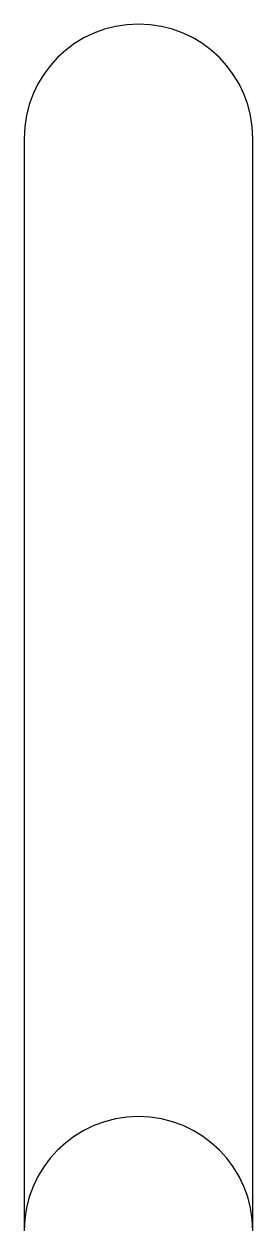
# Model space of a CAD drawing. Extents: x 2806.5 to 2811.5, y 21747.9 to 21774.3.
import ezdxf

# ---------------------------------------------------------------- set-up
doc = ezdxf.new("R2010")
doc.units = 0
doc.layers.get('0').update_dxf_attribs({"linetype": 'CONTINUOUS'})

msp = doc.modelspace()

# ---------------------------------------------------------------- linework, layer by layer
at = {"linetype": 'CONTINUOUS'}
for p, q in [((2806.54, 21771.78), (2806.54, 21747.88)), ((2811.54, 21747.88), (2811.54, 21771.78))]:
    msp.add_line(p, q, dxfattribs=at)
for centre in [(2809.04, 21771.78), (2809.04, 21747.88)]:
    msp.add_arc(centre, 2.5, 0, 180, dxfattribs=at)

doc.saveas('drawing.dxf')
